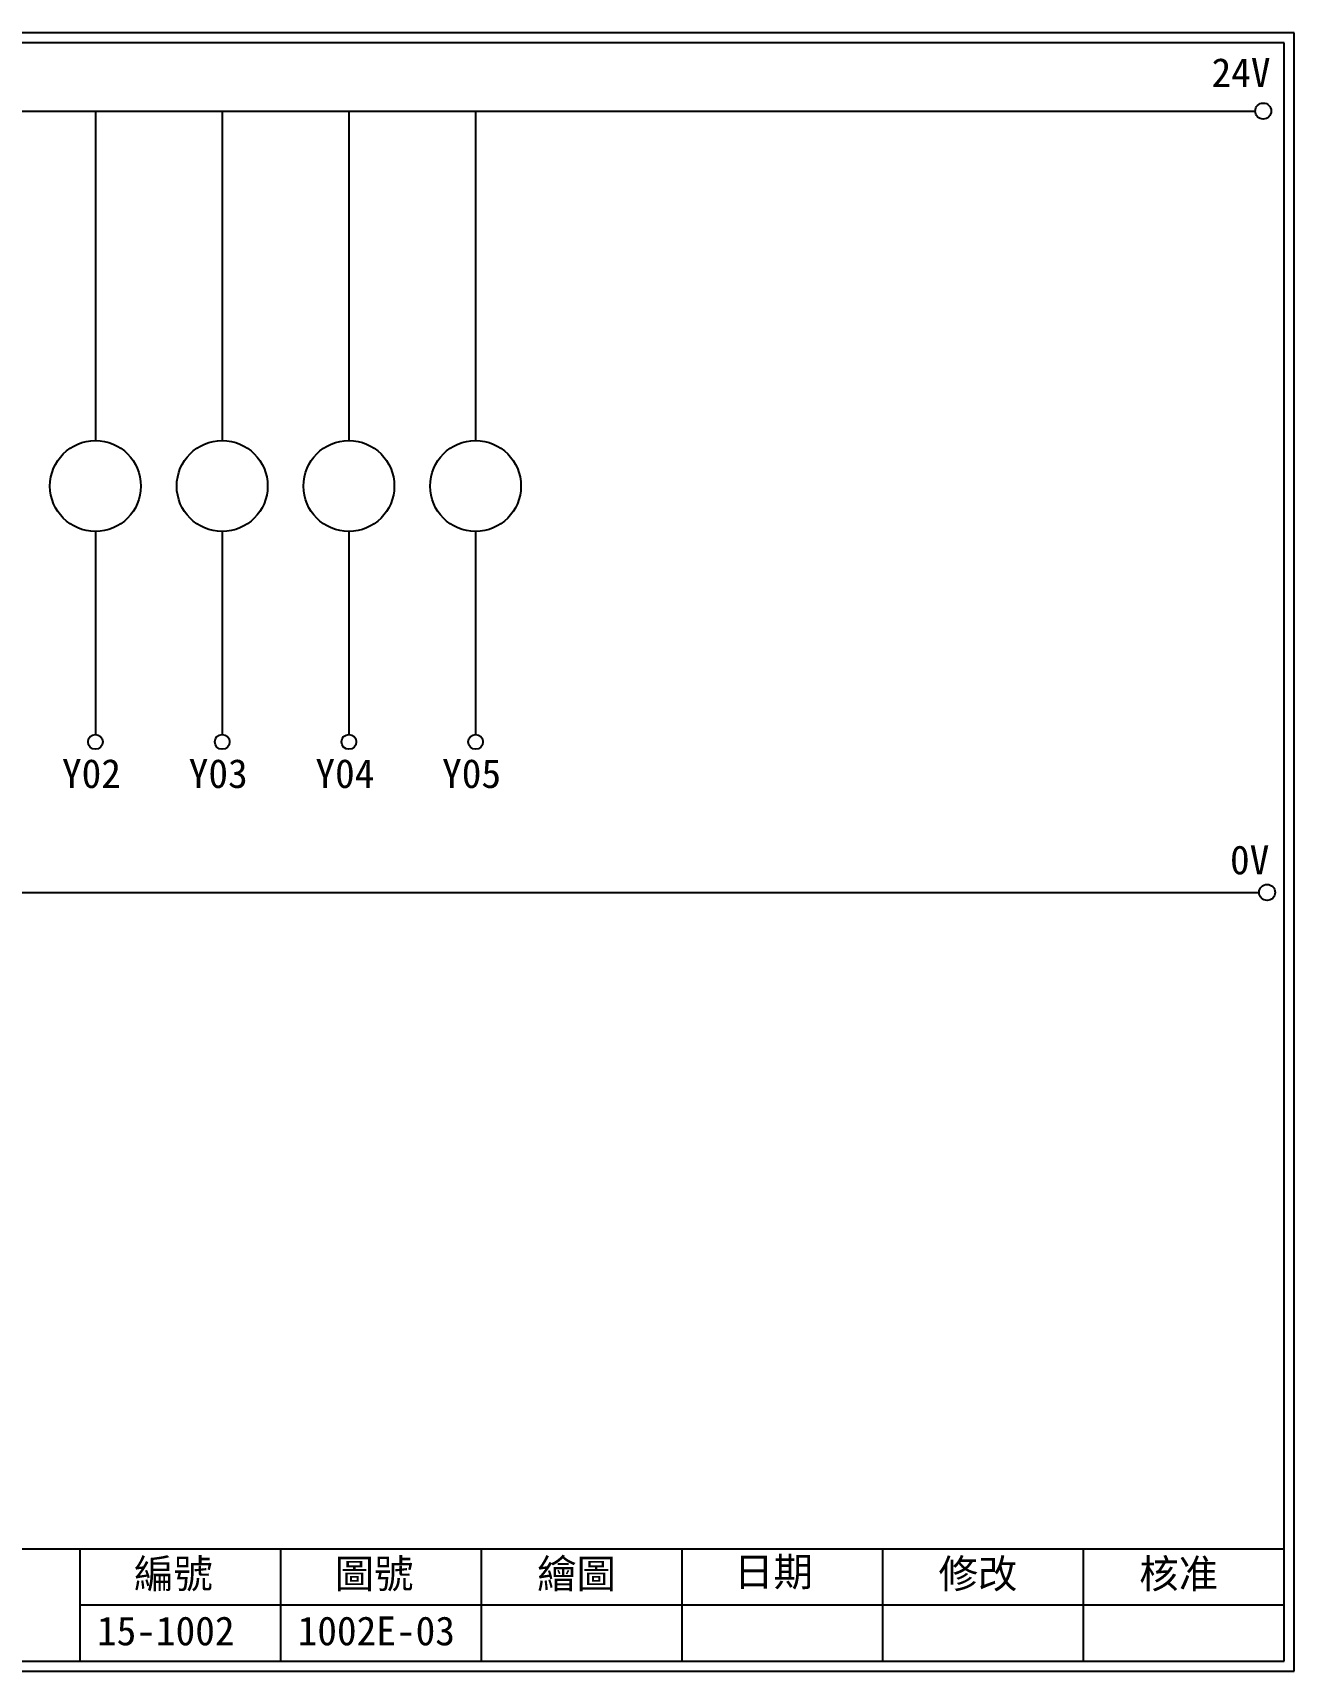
# Model space of a CAD drawing. Extents: x 889 to 1176, y 251 to 455.
# Drawn here: x 1018.9 to 1176.1, y 251.2 to 455.2 of the extents above; entities that cross this region are included whole.
import ezdxf

# ---------------------------------------------------------------- set-up
doc = ezdxf.new("R2010")
doc.units = 0
doc.layers.get('0').update_dxf_attribs({"linetype": 'CONTINUOUS'})
doc.layers.add('圖框層', color=7, linetype='CONTINUOUS')
doc.layers.add('標尺寸層', color=3, linetype='CONTINUOUS')
doc.styles.add('STSL', font='kaiu.ttf')

msp = doc.modelspace()

# ---------------------------------------------------------------- linework, layer by layer
for centre in [(1172.21, 445.42), (1172.69, 348.15)]:
    msp.add_circle(centre, 1)
at = {"layer": '圖框層', "color": 7}
for p, q in [((1176.07, 455.16), (889.07, 455.16)), ((1176.07, 251.2), (1176.07, 455.16)), ((1174.82, 453.91), (890.32, 453.91)), ((1174.82, 252.44), (1174.82, 453.91)), ((890.32, 266.44), (1174.82, 266.44)), ((1024.82, 252.44), (1024.82, 266.44)), ((1049.82, 252.44), (1049.82, 266.44)), ((1074.82, 252.44), (1074.82, 266.44)), ((1099.82, 252.44), (1099.82, 266.44)), ((1124.82, 252.44), (1124.82, 266.44)), ((1149.82, 252.44), (1149.82, 266.44)), ((1024.82, 259.44), (1174.82, 259.44)), ((889.07, 251.2), (1176.07, 251.2)), ((890.32, 252.44), (1174.82, 252.44))]:
    msp.add_line(p, q, dxfattribs=at)
at = {"layer": '標尺寸層', "color": 7}
for p, q in [((893.61, 445.42), (1171.21, 445.42)), ((1026.74, 445.42), (1026.74, 404.41)), ((1042.53, 445.42), (1042.53, 404.41)), ((1058.31, 445.42), (1058.31, 404.41)), ((1074.09, 445.42), (1074.09, 404.41)), ((1026.74, 393.08), (1026.74, 367.81)), ((1042.53, 393.08), (1042.53, 367.81)), ((1058.31, 393.08), (1058.31, 367.81)), ((1074.09, 393.08), (1074.09, 367.81)), ((893.82, 348.15), (1171.69, 348.15))]:
    msp.add_line(p, q, dxfattribs=at)
for centre, radius in [((1026.74, 398.74), 5.66), ((1042.53, 398.74), 5.66), ((1058.31, 398.74), 5.66), ((1074.09, 398.74), 5.66), ((1026.74, 366.89), 0.92), ((1042.53, 366.89), 0.92), ((1058.31, 366.89), 0.92), ((1074.09, 366.89), 0.92)]:
    msp.add_circle(centre, radius, dxfattribs=at)

# ---------------------------------------------------------------- texts
at = {"layer": '圖框層', "color": 4, "style": 'STSL'}
for s, p in [('24V', (1165.77, 448.41)), ('Y02', (1022.57, 361.15)), ('Y03', (1038.36, 361.15)), ('Y04', (1054.14, 361.15)), ('Y05', (1069.92, 361.15)), ('0V', (1168.07, 350.4)), ('編號', (1031.54, 261.53)), ('圖號', (1056.54, 261.53)), ('繪圖', (1081.76, 261.53)), ('日期', (1106.29, 261.78)), ('修改', (1131.76, 261.53)), ('核准', (1156.76, 261.53)), ('15-1002', (1026.93, 254.42)), ('1002E-03', (1051.93, 254.42))]:
    msp.add_text(s, height=3.6, dxfattribs=at).set_placement(p)

doc.saveas('drawing.dxf')
